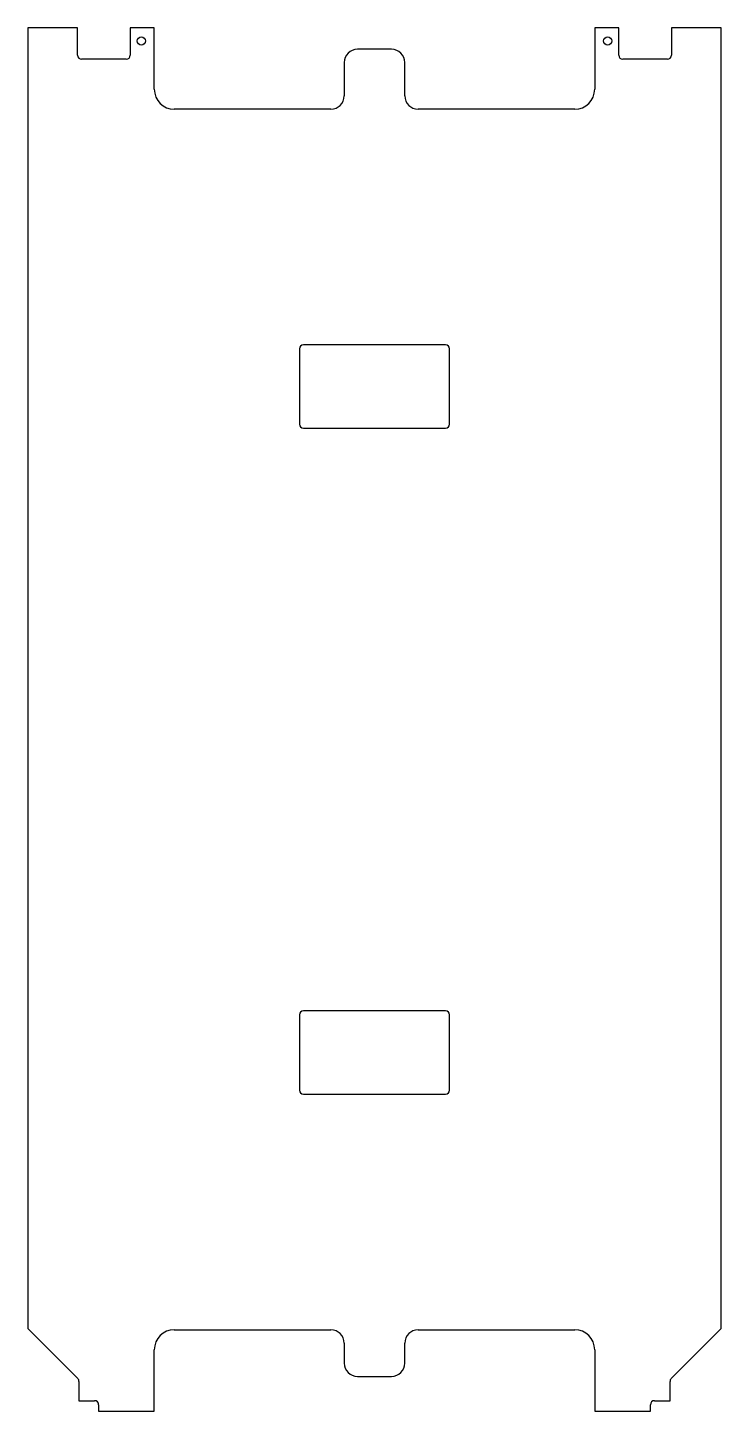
# Model space of a CAD drawing. Header units: millimetres. Extents: x -170 to 38, y -158 to 258.
import ezdxf

# ---------------------------------------------------------------- set-up
doc = ezdxf.new("R2010")
doc.units = ezdxf.units.MM

msp = doc.modelspace()

# ---------------------------------------------------------------- linework, layer by layer
at = {"color": 7, "linetype": 'Continuous', "lineweight": 25}
for p, q in [((-155.27, 257.52), (-170.27, 257.52)), ((-170.27, 257.52), (-170.27, -133.08)), ((-155.27, 249.22), (-155.27, 257.52)), ((-132.27, 257.52), (-139.47, 257.52)), ((-139.47, 257.52), (-139.47, 249.22)), ((-132.27, 239.02), (-132.27, 257.52)), ((7.13, 257.52), (-0.07, 257.52)), ((-0.07, 257.52), (-0.07, 239.02)), ((7.13, 249.22), (7.13, 257.52)), ((37.93, 257.52), (22.93, 257.52)), ((22.93, 257.52), (22.93, 249.22)), ((37.93, -133.08), (37.93, 257.52)), ((-61.07, 251.02), (-71.27, 251.02)), ((-140.67, 248.02), (-154.07, 248.02)), ((-75.27, 247.02), (-75.27, 237.02)), ((-57.07, 237.02), (-57.07, 247.02)), ((21.73, 248.02), (8.33, 248.02)), ((-79.27, 233.02), (-126.27, 233.02)), ((-6.07, 233.02), (-53.07, 233.02)), ((-44.82, 162.27), (-87.52, 162.27)), ((-88.72, 161.07), (-88.72, 138.47)), ((-43.62, 138.47), (-43.62, 161.07)), ((-87.52, 137.27), (-44.82, 137.27)), ((-88.72, -38.93), (-88.72, -61.53)), ((-44.82, -37.73), (-87.52, -37.73)), ((-43.62, -61.53), (-43.62, -38.93)), ((-87.52, -62.73), (-44.82, -62.73)), ((-170.27, -133.08), (-155.22, -148.13)), ((-126.27, -133.48), (-79.27, -133.48)), ((-53.07, -133.48), (-6.07, -133.48)), ((22.88, -148.13), (37.93, -133.08)), ((-132.27, -157.98), (-132.27, -139.48)), ((-75.27, -137.48), (-75.27, -143.48)), ((-57.07, -143.48), (-57.07, -137.48)), ((-0.07, -139.48), (-0.07, -157.98)), ((-154.87, -148.98), (-154.87, -154.78)), ((-71.27, -147.48), (-61.07, -147.48)), ((22.53, -154.78), (22.53, -148.98)), ((-154.87, -154.78), (-150.17, -154.78)), ((-148.97, -155.98), (-148.97, -157.98)), ((16.63, -157.98), (16.63, -155.98)), ((17.83, -154.78), (22.53, -154.78)), ((-148.97, -157.98), (-132.27, -157.98)), ((-0.07, -157.98), (16.63, -157.98))]:
    msp.add_line(p, q, dxfattribs=at)
for centre in [(-136.17, 253.52), (3.83, 253.52)]:
    msp.add_circle(centre, 1.25, dxfattribs=at)
for centre, radius, start, end in [((-71.27, 247.02), 4, 90, 180), ((-61.07, 247.02), 4, 0, 90), ((-154.07, 249.22), 1.2, 180, 270), ((-140.67, 249.22), 1.2, 270, 0), ((8.33, 249.22), 1.2, 180, 270), ((21.73, 249.22), 1.2, 270, 0), ((-126.27, 239.02), 6, 180, 270), ((-79.27, 237.02), 4, 270, 0), ((-53.07, 237.02), 4, 180, 270), ((-6.07, 239.02), 6, 270, 0), ((-87.52, 161.07), 1.2, 90, 180), ((-44.82, 161.07), 1.2, 0, 90), ((-87.52, 138.47), 1.2, 180, 270), ((-44.82, 138.47), 1.2, 270, 0), ((-87.52, -38.93), 1.2, 90, 180), ((-44.82, -38.93), 1.2, 0, 90), ((-87.52, -61.53), 1.2, 180, 270), ((-44.82, -61.53), 1.2, 270, 0), ((-126.27, -139.48), 6, 90, 180), ((-79.27, -137.48), 4, 0, 90), ((-53.07, -137.48), 4, 90, 180), ((-6.07, -139.48), 6, 0, 90), ((-71.27, -143.48), 4, 180, 270), ((-61.07, -143.48), 4, 270, 0), ((-156.07, -148.98), 1.2, 0, 45), ((23.73, -148.98), 1.2, 135, 180), ((-150.17, -155.98), 1.2, 0, 90), ((17.83, -155.98), 1.2, 90, 180)]:
    msp.add_arc(centre, radius, start, end, dxfattribs=at)

doc.saveas('drawing.dxf')
